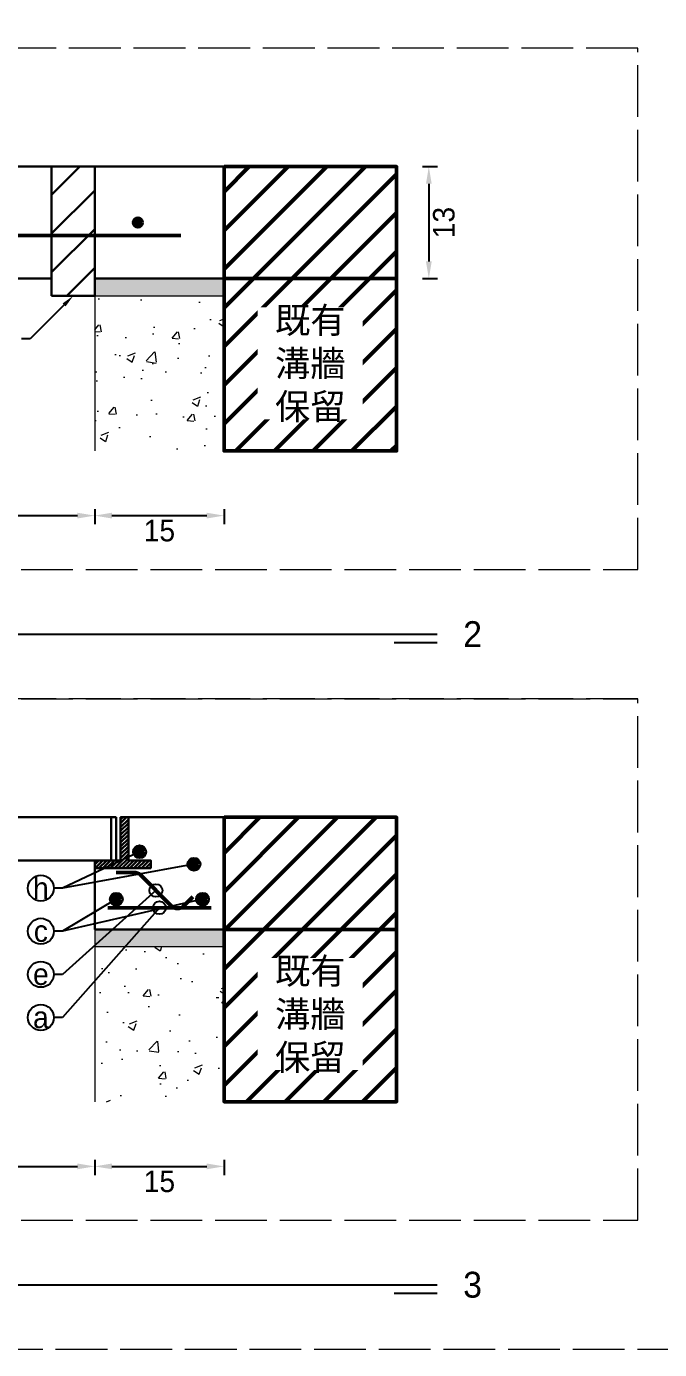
# Model space of a CAD drawing. Extents: x -4891 to 4829, y -5666 to -3242.
# Drawn here: x -3739.6 to -3592.8, y -4196.3 to -3889.3 of the extents above; entities that cross this region are included whole.
import ezdxf
from ezdxf import colors
from ezdxf.entities.mleader import LeaderData, LeaderLine
from ezdxf.math import Vec2, Vec3

# ---------------------------------------------------------------- set-up
doc = ezdxf.new("R2010")
doc.units = 0
doc.header["$MEASUREMENT"] = 0
doc.linetypes.add('ACAD_ISO02W100', pattern=[15, 12, -3])
for name, color, linetype, lineweight in [('一、3.基本-變更', 1, 'Continuous', 50), ('二、1.繪圖-既有設施', 8, 'Continuous', 20), ('二、2.繪圖-施作項目', 181, 'Continuous', 30), ('二、5.繪圖-鋼筋', 60, 'Continuous', 50), ('二、6.繪圖-其他施作項目', 35, 'Continuous', 30)]:
    doc.layers.add(name, color=color, linetype=linetype, lineweight=lineweight)
doc.layers.add('一、4.基本-隱藏', color=9, linetype='ACAD_ISO02W100', lineweight=20, plot=False)
doc.layers.add('三、3.文字-註解文字', color=2, linetype='Continuous')
doc.styles.add('次圖名(詳圖)', font='MS PGothic.ttf', dxfattribs={"height": 6})
doc.styles.add('註解文字', font='MS PGothic.ttf', dxfattribs={"height": 5})
doc.dimstyles.new('註解文字', dxfattribs={"dimtxt": 5, "dimasz": 4, "dimexe": 2, "dimexo": 2.5, "dimgap": 1, "dimtad": 2, "dimzin": 0, "dimdsep": 46, "dimtxsty": '註解文字', "dimcen": 0.1, "dimclrd": 144, "dimclre": 144, "dimclrt": 256, "dimadec": 0, "dimazin": 0, "dimtfac": 1, "dimtofl": 0, "dimtmove": 0, "dimatfit": 3, "dimfxl": 1.5, "dimfxlon": 1, "dimtolj": 1, "dimtzin": 0, "dimlwd": -1, "dimlwe": -1, "dimarcsym": 1})

# ---------------------------------------------------------------- blocks, each defined once
blk = doc.blocks.new('*D127')
at = {"layer": 'Defpoints', "color": 0, "transparency": 16777216}
for p in [(-3653.78, -3921.8), (-3653.78, -3947.8), (-3646.28, -3947.8)]:
    blk.add_point(p, dxfattribs=at)
at = {"layer": '三、3.文字-註解文字', "color": 144, "transparency": 16777216}
for p, q in [((-3647.78, -3921.8), (-3644.28, -3921.8)), ((-3646.28, -3925.8), (-3646.28, -3943.8)), ((-3647.78, -3947.8), (-3644.28, -3947.8))]:
    blk.add_line(p, q, dxfattribs=at)
for points in [[(-3646.94, -3925.8), (-3645.61, -3925.8), (-3646.28, -3921.8)], [(-3646.94, -3943.8), (-3645.61, -3943.8), (-3646.28, -3947.8)]]:
    blk.add_solid(points, dxfattribs=at)
at = {"layer": '三、3.文字-註解文字', "transparency": 16777216, "insert": (-3642.78, -3934.8), "char_height": 5, "attachment_point": 5, "rotation": 90, "style": '註解文字'}
blk.add_mtext('\\A1;13', dxfattribs=at)
blk = doc.blocks.new('_Small')
at = {"color": 0, "linetype": 'ByBlock', "lineweight": -2}
blk.add_circle((0, 0), 0.25, dxfattribs=at)
blk = doc.blocks.new('*D129')
at = {"layer": 'Defpoints', "color": 0, "transparency": 16777216}
for p in [(-3843.78, -3987.8), (-3723.78, -3987.8), (-3723.78, -4002.8)]:
    blk.add_point(p, dxfattribs=at)
at = {"layer": '三、3.文字-註解文字', "color": 144, "transparency": 16777216}
for p, q in [((-3843.78, -4001.3), (-3843.78, -4004.8)), ((-3839.78, -4002.8), (-3727.78, -4002.8)), ((-3723.78, -4001.3), (-3723.78, -4004.8))]:
    blk.add_line(p, q, dxfattribs=at)
for points in [[(-3839.78, -4002.13), (-3839.78, -4003.46), (-3843.78, -4002.8)], [(-3727.78, -4002.13), (-3727.78, -4003.46), (-3723.78, -4002.8)]]:
    blk.add_solid(points, dxfattribs=at)
at = {"layer": '三、3.文字-註解文字', "transparency": 16777216, "insert": (-3783.78, -4006.3), "char_height": 5, "attachment_point": 5, "style": '註解文字'}
blk.add_mtext("\\A1;W'", dxfattribs=at)
blk = doc.blocks.new('*D130')
at = {"layer": 'Defpoints', "color": 0, "transparency": 16777216}
for p in [(-3723.78, -3987.8), (-3693.78, -3987.8), (-3693.78, -4002.8)]:
    blk.add_point(p, dxfattribs=at)
at = {"layer": '三、3.文字-註解文字', "color": 144, "transparency": 16777216}
for p, q in [((-3723.78, -4001.3), (-3723.78, -4004.8)), ((-3719.78, -4002.8), (-3697.78, -4002.8)), ((-3693.78, -4001.3), (-3693.78, -4004.8))]:
    blk.add_line(p, q, dxfattribs=at)
for points in [[(-3719.78, -4002.13), (-3719.78, -4003.46), (-3723.78, -4002.8)], [(-3697.78, -4002.13), (-3697.78, -4003.46), (-3693.78, -4002.8)]]:
    blk.add_solid(points, dxfattribs=at)
at = {"layer": '三、3.文字-註解文字', "transparency": 16777216, "insert": (-3708.78, -4006.3), "char_height": 5, "attachment_point": 5, "style": '註解文字'}
blk.add_mtext('\\A1;15', dxfattribs=at)
blk = doc.blocks.new('*D132')
at = {"layer": 'Defpoints', "color": 0, "transparency": 16777216}
for p in [(-3843.78, -4138.8), (-3723.78, -4138.8), (-3723.78, -4153.8)]:
    blk.add_point(p, dxfattribs=at)
at = {"layer": '三、3.文字-註解文字', "color": 144, "transparency": 16777216}
for p, q in [((-3843.78, -4152.3), (-3843.78, -4155.8)), ((-3723.78, -4152.3), (-3723.78, -4155.8)), ((-3839.78, -4153.8), (-3727.78, -4153.8))]:
    blk.add_line(p, q, dxfattribs=at)
for points in [[(-3839.78, -4153.13), (-3839.78, -4154.46), (-3843.78, -4153.8)], [(-3727.78, -4153.13), (-3727.78, -4154.46), (-3723.78, -4153.8)]]:
    blk.add_solid(points, dxfattribs=at)
at = {"layer": '三、3.文字-註解文字', "transparency": 16777216, "insert": (-3783.78, -4157.3), "char_height": 5, "attachment_point": 5, "style": '註解文字'}
blk.add_mtext("\\A1;W'", dxfattribs=at)
blk = doc.blocks.new('*D133')
at = {"layer": 'Defpoints', "color": 0, "transparency": 16777216}
for p in [(-3723.78, -4138.8), (-3693.78, -4138.8), (-3693.78, -4153.8)]:
    blk.add_point(p, dxfattribs=at)
at = {"layer": '三、3.文字-註解文字', "color": 144, "transparency": 16777216}
for p, q in [((-3723.78, -4152.3), (-3723.78, -4155.8)), ((-3693.78, -4152.3), (-3693.78, -4155.8)), ((-3719.78, -4153.8), (-3697.78, -4153.8))]:
    blk.add_line(p, q, dxfattribs=at)
for points in [[(-3719.78, -4153.13), (-3719.78, -4154.46), (-3723.78, -4153.8)], [(-3697.78, -4153.13), (-3697.78, -4154.46), (-3693.78, -4153.8)]]:
    blk.add_solid(points, dxfattribs=at)
at = {"layer": '三、3.文字-註解文字', "transparency": 16777216, "insert": (-3708.78, -4157.3), "char_height": 5, "attachment_point": 5, "style": '註解文字'}
blk.add_mtext('\\A1;15', dxfattribs=at)

msp = doc.modelspace()

# ---------------------------------------------------------------- hatches: boundary and pattern name
at = {"layer": '一、3.基本-變更'}
h = msp.add_hatch(dxfattribs=at)
h.set_pattern_fill('ANSI31', color=256, scale=2)
h.set_pattern_definition([(45, (-458972.696, -667997.525), (-4.49012806, 4.49012806), [])])
h.paths.add_polyline_path([(-3653.775, -3921.796), (-3693.775, -3921.796), (-3693.775, -3947.796), (-3653.775, -3947.796)])
h.paths.add_polyline_path([(-3653.775, -3947.796), (-3693.775, -3947.796), (-3693.775, -3987.796), (-3653.775, -3987.796)])
h = msp.add_hatch(dxfattribs=at)
h.set_pattern_fill('ANSI31', color=256, scale=2)
h.set_pattern_definition([(45, (-459212.696, -668148.525), (-4.49012806, 4.49012806), [])])
h.paths.add_polyline_path([(-3693.775, -4072.796), (-3693.775, -4098.796), (-3653.775, -4098.796), (-3653.775, -4072.796)])
h.paths.add_polyline_path([(-3653.775, -4098.796), (-3693.775, -4098.796), (-3693.775, -4138.796), (-3653.775, -4138.796)])
at = {"layer": '二、1.繪圖-既有設施'}
h = msp.add_hatch(dxfattribs=at)
h.set_pattern_fill('CROSS', color=256, scale=0.2)
h.set_pattern_definition([(0, (-458972.6957, -667997.5251), (1.27, 1.27), [0.635, -1.905]), (90, (-458972.3782, -667997.8426), (-1.27, 1.27), [0.635, -1.905])])
h.paths.add_polyline_path([(-3843.775, -3947.796), (-3873.775, -3947.796), (-3873.775, -3951.796), (-3843.775, -3951.796)])
h.paths.add_polyline_path([(-3693.775, -3947.796), (-3723.775, -3947.796), (-3723.775, -3951.796), (-3693.775, -3951.796)])
h = msp.add_hatch(dxfattribs=at)
h.set_pattern_fill('AR-CONC', color=256, scale=0.1)
h.set_pattern_definition([(50, (-458972.696, -667997.525), (18.2184669, -1.59390855), [1.905, -20.955]), (355, (-458972.696, -667997.525), (-3.52434214, 19.10568452), [1.524, -16.7640584]), (100.4514447, (-458971.178, -667997.658), (14.6941247, 17.5117752), [1.6190009, -17.80902446]), (46.1842, (-458972.696, -667992.445), (27.1079041, -4.2042328), [2.8575, -31.4325]), (96.6355576, (-458970.437, -667992.795), (23.7404134, 24.7426125), [2.4285023, -26.7135608]), (351.184151, (-458972.696, -667992.445), (23.7404134, 24.7426125), [2.2859967, -25.1459732]), (21, (-458970.156, -667993.715), (15.16143913, -10.22651982), [1.905, -20.955]), (326, (-458970.156, -667993.715), (6.18020283, 18.4187966), [1.524, -16.764]), (71.451445, (-458968.892, -667994.567), (21.34164193, 8.1922769), [1.6190009, -17.80899376]), (37.5, (-458972.696, -667997.525), (0.308860325, 8.455503887), [0, -16.5608, 0, -17.018, 0, -16.8275]), (7.5, (-458972.696, -667997.525), (6.68196625, 10.01805748), [0, -9.7028, 0, -16.1798, 0, -6.4135]), (327.5, (-458978.36, -667997.525), (13.559059517, -0.5728744), [0, -6.35, 0, -19.812, 0, -26.289]), (317.5, (-458980.9, -667997.525), (14.81291814, 2.5426491), [0, -8.255, 0, -13.1572, 0, -18.669])])
h.paths.add_polyline_path([(-3843.775, -3951.796), (-3873.775, -3951.796), (-3873.775, -3987.796), (-3843.775, -3987.796)])
h.paths.add_polyline_path([(-3693.775, -3951.796), (-3723.775, -3951.796), (-3723.775, -3987.796), (-3693.775, -3987.796)])
h = msp.add_hatch(dxfattribs=at)
h.set_pattern_fill('CROSS', color=256, scale=0.2)
h.set_pattern_definition([(0, (-459212.6957, -668148.5251), (1.27, 1.27), [0.635, -1.905]), (90, (-459212.3782, -668148.8426), (-1.27, 1.27), [0.635, -1.905])])
h.paths.add_polyline_path([(-3843.775, -4098.796), (-3873.775, -4098.796), (-3873.775, -4102.796), (-3843.775, -4102.796)])
h.paths.add_polyline_path([(-3693.775, -4098.796), (-3723.775, -4098.796), (-3723.775, -4102.796), (-3693.775, -4102.796)])
h = msp.add_hatch(dxfattribs=at)
h.set_pattern_fill('AR-CONC', color=256, scale=0.1)
h.set_pattern_definition([(50, (-459212.696, -668148.525), (18.2184669, -1.59390855), [1.905, -20.955]), (355, (-459212.696, -668148.525), (-3.52434214, 19.10568452), [1.524, -16.7640584]), (100.4514447, (-459211.178, -668148.658), (14.6941247, 17.5117752), [1.6190009, -17.80902446]), (46.1842, (-459212.696, -668143.445), (27.1079041, -4.2042328), [2.8575, -31.4325]), (96.6355576, (-459210.437, -668143.795), (23.7404134, 24.7426125), [2.4285023, -26.7135608]), (351.184151, (-459212.696, -668143.445), (23.7404134, 24.7426125), [2.2859967, -25.1459732]), (21, (-459210.156, -668144.715), (15.16143913, -10.22651982), [1.905, -20.955]), (326, (-459210.156, -668144.715), (6.18020283, 18.4187966), [1.524, -16.764]), (71.451445, (-459208.892, -668145.567), (21.34164193, 8.1922769), [1.6190009, -17.80899376]), (37.5, (-459212.696, -668148.525), (0.308860325, 8.455503887), [0, -16.5608, 0, -17.018, 0, -16.8275]), (7.5, (-459212.696, -668148.525), (6.68196625, 10.01805748), [0, -9.7028, 0, -16.1798, 0, -6.4135]), (327.5, (-459218.36, -668148.525), (13.559059517, -0.5728744), [0, -6.35, 0, -19.812, 0, -26.289]), (317.5, (-459220.9, -668148.525), (14.81291814, 2.5426491), [0, -8.255, 0, -13.1572, 0, -18.669])])
h.paths.add_polyline_path([(-3843.775, -4102.796), (-3873.775, -4102.796), (-3873.775, -4138.796), (-3843.775, -4138.796)])
h.paths.add_polyline_path([(-3693.775, -4102.796), (-3723.775, -4102.796), (-3723.775, -4138.796), (-3693.775, -4138.796)])
at = {"layer": '二、5.繪圖-鋼筋'}
h = msp.add_hatch(color=256, dxfattribs=at)
h.dxf.hatch_style = 1
h.paths.add_polyline_path([(-3714.775, -3934.796, 1), (-3712.775, -3934.796, 1)])
h = msp.add_hatch(color=256, dxfattribs=at)
h.dxf.hatch_style = 1
h.paths.add_polyline_path([(-3714.375, -4080.796, 1), (-3712.375, -4080.796, 1)])
h = msp.add_hatch(color=256, dxfattribs=at)
h.dxf.hatch_style = 1
h.paths.add_polyline_path([(-3701.775, -4083.696, 1), (-3699.775, -4083.696, 1)])
h = msp.add_hatch(color=256, dxfattribs=at)
h.dxf.hatch_style = 1
h.paths.add_polyline_path([(-3719.775, -4091.796, 1), (-3717.775, -4091.796, 1)])
h = msp.add_hatch(color=256, dxfattribs=at)
h.dxf.hatch_style = 1
h.paths.add_polyline_path([(-3699.775, -4091.796, 1), (-3697.775, -4091.796, 1)])
at = {"layer": '二、6.繪圖-其他施作項目'}
h = msp.add_hatch(dxfattribs=at)
h.set_pattern_fill('ANSI31', color=256, scale=2)
h.set_pattern_definition([(45, (-459642.9415, -669661.204), (-4.49012806, 4.49012806), [])])
h.paths.add_polyline_path([(-3723.775, -3921.796), (-3733.775, -3921.796), (-3733.775, -3951.796), (-3723.775, -3951.796)])
h = msp.add_hatch(dxfattribs=at)
h.set_pattern_fill('ANSI31', color=256, scale=0.2)
h.set_pattern_definition([(45, (-1394.107, -6063.7209), (-0.4490128, 0.4490128), [])])
h.paths.add_polyline_path([(-3849.775, -4072.796), (-3851.575, -4072.796), (-3851.575, -4082.796), (-3856.775, -4082.796), (-3856.775, -4084.596), (-3843.775, -4084.596), (-3843.775, -4082.796), (-3849.775, -4082.796)])
h.paths.add_polyline_path([(-3717.775, -4082.796), (-3723.775, -4082.796), (-3723.775, -4084.596), (-3710.775, -4084.596), (-3710.775, -4082.796), (-3715.975, -4082.796), (-3715.975, -4072.796), (-3717.775, -4072.796)])

# ---------------------------------------------------------------- linework, layer by layer
at = {"layer": '一、3.基本-變更'}
for points in [[(-3693.775, -3921.796), (-3653.775, -3921.796), (-3653.775, -3947.796), (-3693.775, -3947.796)], [(-3693.775, -3947.796), (-3653.775, -3947.796), (-3653.775, -3987.796), (-3693.775, -3987.796)], [(-3693.775, -4072.796), (-3653.775, -4072.796), (-3653.775, -4098.796), (-3693.775, -4098.796)], [(-3693.775, -4098.796), (-3653.775, -4098.796), (-3653.775, -4138.796), (-3693.775, -4138.796)]]:
    msp.add_lwpolyline(points, close=True, dxfattribs=at)
at = {"layer": '一、4.基本-隱藏'}
for points in [[(-3960.855, -3689.296), (-3180.855, -3689.296), (-3180.855, -4196.296), (-3960.855, -4196.296)], [(-3597.759, -3894.296), (-3950.855, -3894.296), (-3950.855, -4015.296), (-3597.759, -4015.296)], [(-3597.759, -4045.296), (-3950.855, -4045.296), (-3950.855, -4166.296), (-3597.759, -4166.296)]]:
    msp.add_lwpolyline(points, close=True, dxfattribs=at)
for points in [[(-3950.855, -4015.296), (-3597.759, -4015.296)], [(-3950.855, -4045.296), (-3597.759, -4045.296)]]:
    msp.add_lwpolyline(points, dxfattribs=at)
at = {"layer": '三、3.文字-註解文字'}
for points in [[(-3904.307, -4030.296), (-3644.307, -4030.296)], [(-3644.307, -4032.296), (-3654.307, -4032.296)], [(-3904.307, -4181.296), (-3644.307, -4181.296)], [(-3644.307, -4183.296), (-3654.307, -4183.296)]]:
    msp.add_lwpolyline(points, dxfattribs=at)
for centre in [(-3736.275, -4089.24), (-3736.275, -4099.24), (-3736.275, -4109.24), (-3736.275, -4119.24)]:
    msp.add_circle(centre, 3, dxfattribs=at)
at = {"layer": '二、1.繪圖-既有設施'}
for points in [[(-3723.775, -3947.796), (-3723.775, -3987.796)], [(-3693.775, -3947.796), (-3693.775, -3987.796)], [(-3723.775, -3951.796), (-3693.775, -3951.796)], [(-3723.775, -4098.796), (-3723.775, -4138.796)], [(-3693.775, -4098.796), (-3693.775, -4138.796)], [(-3723.775, -4102.796), (-3693.775, -4102.796)]]:
    msp.add_lwpolyline(points, dxfattribs=at)
at = {"layer": '二、2.繪圖-施作項目'}
for points in [[(-3873.775, -3921.796), (-3693.775, -3921.796)], [(-3693.775, -3921.796), (-3693.775, -3947.796)], [(-3873.775, -3947.796), (-3733.775, -3947.796)], [(-3723.775, -3947.796), (-3693.775, -3947.796)], [(-3715.975, -4072.796), (-3693.775, -4072.796)], [(-3693.775, -4072.796), (-3693.775, -4098.796)], [(-3723.775, -4082.796), (-3723.775, -4098.796)], [(-3723.775, -4098.796), (-3693.775, -4098.796)]]:
    msp.add_lwpolyline(points, dxfattribs=at)
at = {"layer": '二、5.繪圖-鋼筋'}
for points in [[(-3863.775, -3937.796), (-3703.775, -3937.796)], [(-3696.775, -4093.796), (-3720.775, -4093.796)]]:
    msp.add_lwpolyline(points, dxfattribs=at)
msp.add_lwpolyline([(-3718.775, -4085.596), (-3714.604, -4085.596, -0.1989124), (-3713.19, -4086.182), (-3705.99, -4093.382, 0.4142136), (-3703.161, -4093.382), (-3701.04, -4091.26)], format="xyb", dxfattribs=at)
for centre in [(-3713.775, -3934.796), (-3713.375, -4080.796), (-3700.775, -4083.696), (-3718.775, -4091.796), (-3698.775, -4091.796)]:
    msp.add_circle(centre, 1, dxfattribs=at)
at = {"layer": '二、6.繪圖-其他施作項目'}
for points in [[(-3733.775, -3921.796), (-3733.775, -3951.796)], [(-3723.775, -3921.796), (-3723.775, -3951.796)], [(-3733.775, -3951.796), (-3723.775, -3951.796)], [(-3848.775, -4072.796), (-3718.775, -4072.796)], [(-3719.975, -4072.796), (-3719.975, -4082.796)], [(-3718.775, -4072.796), (-3718.775, -4082.796)], [(-3848.775, -4082.796), (-3718.775, -4082.796)]]:
    msp.add_lwpolyline(points, dxfattribs=at)
msp.add_lwpolyline([(-3715.975, -4072.796), (-3717.775, -4072.796), (-3717.775, -4082.796), (-3723.775, -4082.796), (-3723.775, -4084.596), (-3710.775, -4084.596), (-3710.775, -4082.796), (-3715.975, -4082.796)], close=True, dxfattribs=at)

# ---------------------------------------------------------------- texts
at = {"layer": '三、3.文字-註解文字'}
for s, width, gutter_width, insert, char_height, attachment_point, style in [('2', 3, 15, (-3638.307, -4030.296), 6, 4, '次圖名(詳圖)'), ('h', 8.38231, 30, (-3736.275, -4089.24), 5, 5, '註解文字'), ('c', 8.38231, 30, (-3736.275, -4099.24), 5, 5, '註解文字'), ('e', 8.38231, 30, (-3736.275, -4109.24), 5, 5, '註解文字'), ('a', 8.38231, 30, (-3736.275, -4119.24), 5, 5, '註解文字'), ('3', 3, 15, (-3638.307, -4181.296), 6, 4, '次圖名(詳圖)')]:
    msp.add_mtext_dynamic_manual_height_columns(s, width=width, gutter_width=gutter_width, heights=[0], dxfattribs=dict(at, insert=insert, char_height=char_height, attachment_point=attachment_point, style=style))

# ---------------------------------------------------------------- dimensions: what is measured, and where the dimension line sits
dim = msp.add_linear_dim(base=(-3646.275, -3947.796), p1=(-3653.775, -3921.796), p2=(-3653.775, -3947.796), angle=90, text='13', dimstyle='註解文字', dxfattribs=at)
dim.commit()
dim.dimension.update_dxf_attribs({"geometry": '*D127', "text_midpoint": (-3642.775, -3934.796)})
for base, p1, p2, text, picture, middle in [((-3723.775, -4002.796), (-3843.775, -3987.796), (-3723.775, -3987.796), "W'", '*D129', (-3783.775, -4006.296)), ((-3693.775, -4002.796), (-3723.775, -3987.796), (-3693.775, -3987.796), '15', '*D130', (-3708.775, -4006.296)), ((-3723.775, -4153.796), (-3843.775, -4138.796), (-3723.775, -4138.796), "W'", '*D132', (-3783.775, -4157.296)), ((-3693.775, -4153.796), (-3723.775, -4138.796), (-3693.775, -4138.796), '15', '*D133', (-3708.775, -4157.296))]:
    dim = msp.add_linear_dim(base=base, p1=p1, p2=p2, text=text, dimstyle='註解文字', dxfattribs=at)
    dim.commit()
    dim.dimension.update_dxf_attribs({"geometry": picture, "text_midpoint": middle})

# ---------------------------------------------------------------- leaders
ml = msp.add_multileader_mtext('Standard', dxfattribs=at)
ml.set_content('%%C5cm(2")開孔{\\fMS PGothic|b0|i0|c128|p34; }', color=256, style='註解文字')
ml.set_leader_properties(color=144, linetype='ByLayer', lineweight=-1)
ml.build(insert=Vec2(0, 0))
ml.multileader.update_dxf_attribs({"dogleg_length": 2, "arrow_head_size": 3})
ctx = ml.context
ctx.base_point, ctx.char_height, ctx.arrow_head_size, ctx.landing_gap_size, ctx.plane_origin = Vec3(-3785.736, -3961.796), 5, 3, 1.5, Vec3(-3728.775, -3951.796)
ctx.text_align_type = 2
notes = []
notes.append((ctx, [(0, (1, 1, 0), (-3738.775, -3961.796), (-1, 0), 2, [(0, [(-3728.775, -3951.796)], 0, [])])]))
ctx.mtext.insert, ctx.mtext.alignment, ctx.mtext.flow_direction = Vec3(-3742.275, -3958.983), 3, 5
ml = msp.add_multileader_mtext('Standard', dxfattribs=at)
ml.set_content('{\\fMS PGothic|b0|i0|c128|p34; }', color=256, style='註解文字')
ml.set_leader_properties(color=144, linetype='ByLayer', lineweight=-1)
ml.set_arrow_properties(name='SMALL')
ml.build(insert=Vec2(0, 0))
ml.multileader.update_dxf_attribs({"dogleg_length": 2, "arrow_head_size": 6})
ctx = ml.context
ctx.base_point, ctx.char_height, ctx.arrow_head_size, ctx.landing_gap_size, ctx.plane_origin = Vec3(-3738.491, -4089.24), 5, 6, 1.5, Vec3(-3716.965, -4076.088)
ctx.text_align_type = 2
notes.append((ctx, [(0, (1, 1, 0), (-3731.275, -4089.24), (-1, 0), 2, [(0, [(-3713.375, -4080.796)], 0, [])])]))
ctx.mtext.insert, ctx.mtext.alignment, ctx.mtext.flow_direction = Vec3(-3734.775, -4086.74), 3, 5
ml = msp.add_multileader_mtext('Standard', dxfattribs=at)
ml.set_content('{\\fMS PGothic|b0|i0|c128|p34; }', color=256, style='註解文字')
ml.set_leader_properties(color=144, linetype='ByLayer', lineweight=-1)
ml.set_arrow_properties(name='SMALL')
ml.build(insert=Vec2(0, 0))
ml.multileader.update_dxf_attribs({"dogleg_length": 2, "arrow_head_size": 6})
ctx = ml.context
ctx.base_point, ctx.char_height, ctx.arrow_head_size, ctx.landing_gap_size, ctx.plane_origin = Vec3(-3738.491, -4089.24), 5, 6, 1.5, Vec3(-3717.186, -4074.45)
ctx.text_align_type = 2
notes.append((ctx, [(0, (1, 1, 0), (-3731.275, -4089.24), (-1, 0), 2, [(0, [(-3700.775, -4083.696)], 0, [])])]))
ctx.mtext.insert, ctx.mtext.alignment, ctx.mtext.flow_direction = Vec3(-3734.775, -4086.74), 3, 5
ml = msp.add_multileader_mtext('Standard', dxfattribs=at)
ml.set_content('{\\fMS PGothic|b0|i0|c128|p34; }', color=256, style='註解文字')
ml.set_leader_properties(color=144, linetype='ByLayer', lineweight=-1)
ml.set_arrow_properties(name='SMALL')
ml.build(insert=Vec2(0, 0))
ml.multileader.update_dxf_attribs({"dogleg_length": 2, "arrow_head_size": 6})
ctx = ml.context
ctx.base_point, ctx.char_height, ctx.arrow_head_size, ctx.landing_gap_size, ctx.plane_origin = Vec3(-3738.491, -4109.24), 5, 6, 1.5, Vec3(-3800.679, -4082.433)
ctx.text_align_type = 2
notes.append((ctx, [(0, (1, 1, 0), (-3731.275, -4109.24), (-1, 0), 2, [(0, [(-3709.59, -4089.782)], 0, [])])]))
ctx.mtext.insert, ctx.mtext.alignment, ctx.mtext.flow_direction = Vec3(-3734.775, -4106.74), 3, 5
ml = msp.add_multileader_mtext('Standard', dxfattribs=at)
ml.set_content('{\\fMS PGothic|b0|i0|c128|p34; }', color=256, style='註解文字')
ml.set_leader_properties(color=144, linetype='ByLayer', lineweight=-1)
ml.set_arrow_properties(name='SMALL')
ml.build(insert=Vec2(0, 0))
ml.multileader.update_dxf_attribs({"dogleg_length": 2, "arrow_head_size": 6})
ctx = ml.context
ctx.base_point, ctx.char_height, ctx.arrow_head_size, ctx.landing_gap_size, ctx.plane_origin = Vec3(-3738.491, -4099.24), 5, 6, 1.5, Vec3(-3695.965, -4121.088)
ctx.text_align_type = 2
notes.append((ctx, [(0, (1, 1, 0), (-3731.275, -4099.24), (-1, 0), 2, [(0, [(-3718.775, -4091.796)], 0, [])])]))
ctx.mtext.insert, ctx.mtext.alignment, ctx.mtext.flow_direction = Vec3(-3734.775, -4096.74), 3, 5
ml = msp.add_multileader_mtext('Standard', dxfattribs=at)
ml.set_content('{\\fMS PGothic|b0|i0|c128|p34; }', color=256, style='註解文字')
ml.set_leader_properties(color=144, linetype='ByLayer', lineweight=-1)
ml.set_arrow_properties(name='SMALL')
ml.build(insert=Vec2(0, 0))
ml.multileader.update_dxf_attribs({"dogleg_length": 2, "arrow_head_size": 6})
ctx = ml.context
ctx.base_point, ctx.char_height, ctx.arrow_head_size, ctx.landing_gap_size, ctx.plane_origin = Vec3(-3738.491, -4099.24), 5, 6, 1.5, Vec3(-3695.597, -4123.823)
ctx.text_align_type = 2
notes.append((ctx, [(0, (1, 1, 0), (-3731.275, -4099.24), (-1, 0), 2, [(0, [(-3698.775, -4091.796)], 0, [])])]))
ctx.mtext.insert, ctx.mtext.alignment, ctx.mtext.flow_direction = Vec3(-3734.775, -4096.74), 3, 5
ml = msp.add_multileader_mtext('Standard', dxfattribs=at)
ml.set_content('{\\fMS PGothic|b0|i0|c128|p34; }', color=256, style='註解文字')
ml.set_leader_properties(color=144, linetype='ByLayer', lineweight=-1)
ml.set_arrow_properties(name='SMALL')
ml.build(insert=Vec2(0, 0))
ml.multileader.update_dxf_attribs({"dogleg_length": 2, "arrow_head_size": 6})
ctx = ml.context
ctx.base_point, ctx.char_height, ctx.arrow_head_size, ctx.landing_gap_size, ctx.plane_origin = Vec3(-3738.491, -4119.24), 5, 6, 1.5, Vec3(-3800.679, -4092.433)
ctx.text_align_type = 2
notes.append((ctx, [(0, (1, 1, 0), (-3731.275, -4119.24), (-1, 0), 2, [(0, [(-3708.775, -4093.796)], 0, [])])]))
ctx.mtext.insert, ctx.mtext.alignment, ctx.mtext.flow_direction = Vec3(-3734.775, -4116.74), 3, 5
for ctx, leaders in notes:
    for number, flags, end, landing, length, lines in leaders:
        leader = LeaderData()
        leader.index, (leader.has_last_leader_line, leader.has_dogleg_vector, leader.attachment_direction) = number, flags
        leader.last_leader_point, leader.dogleg_vector, leader.dogleg_length = Vec3(end), Vec3(landing), length
        for number, points, colour, breaks in lines:
            line = LeaderLine()
            line.index, line.vertices, line.color, line.breaks = number, Vec3.list(points), colors.encode_raw_color(colour), breaks
            leader.lines.append(line)
        ctx.leaders.append(leader)

# ---------------------------------------------------------------- next in the draw order: texts
at = {"layer": '三、3.文字-註解文字', "linetype": 'Continuous', "char_height": 6, "attachment_point": 5, "style": '次圖名(詳圖)', "bg_fill": 3, "box_fill_scale": 1, "bg_fill_color": 256, "bg_fill_transparency": 0}
for insert in [(-3673.775, -3967.796), (-3673.775, -4118.796)]:
    msp.add_mtext_dynamic_manual_height_columns('{\\fMS PGothic|b0|i0|c128|p34;既有溝牆保留}', width=24.37423, gutter_width=30, heights=[0], dxfattribs=dict(at, insert=insert))

doc.saveas('drawing.dxf')
